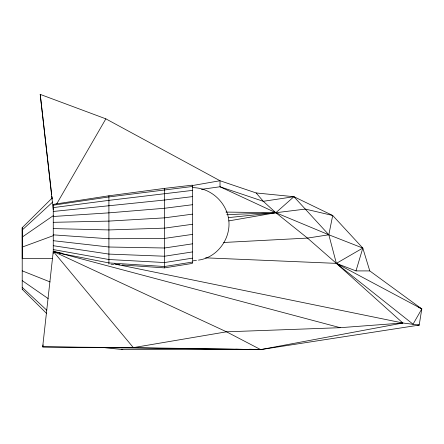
<?xml version="1.0" encoding="UTF-8"?>
<svg xmlns="http://www.w3.org/2000/svg" width="444" height="444" viewBox="0 0 444 444"><rect width="100%" height="100%" fill="white"/><g stroke="black" fill="none" stroke-linecap="round" stroke-linejoin="round"><path stroke-width="0.67" d="M54.629 251.16L53.263 251.398L42.674 346.892L260.661 349.606L419.192 325.097L421.8 308.935L369.78 270.918L355.994 270.907L336.374 263.37L205.544 257.836M43.212 344.883L42.674 346.892L133.35 347.63L260.661 349.606L402.836 322.999L419.192 325.097L417.854 324.897M355.994 270.907L362.809 248.079L332.695 215.479L293.928 196.703L256.155 192.962L220.013 180.736L105.855 118.842L40.221 94.394L53.263 209.857M418.748 307.304L421.8 308.935L413.042 324.187L336.374 263.37L307.492 238.089L275.846 212.726L263.281 201.304L256.155 192.962M56.721 203.868L105.855 118.842M22.211 289.338L22.211 227.705L52.292 197.885M22.211 230.009L52.753 201.987M369.78 270.918L362.809 248.079L328.826 234.782L293.928 196.703L275.846 212.726L228.738 220.912M22.211 237.09L53.263 215.679M362.809 248.079L336.374 263.37L328.826 234.782L332.695 215.479L305.35 209.091L275.846 212.726L228.299 217.632M22.211 247.086L53.263 235.675M192.108 185.609L220.013 180.736L220.013 186.769L275.846 212.726L328.826 234.782L307.492 238.089L223.671 242.48M192.38 262.071L164.552 266.522L108.908 262.926L59.368 253.185M121.961 264.979L164.552 267.876L192.38 263.403L192.38 185.159L164.552 188.389L108.908 195.787L53.263 204.373L53.263 253.474M192.38 258.158L164.552 262.548L108.908 259.512L53.263 249.561M192.38 251.942L164.552 256.232L108.908 254.09L53.263 245.715M293.928 196.703L263.281 201.304L220.013 186.769L201.487 189.338M192.38 243.839L164.552 248.002L108.908 247.014L53.263 240.698M53.263 205.2L108.908 196.947L192.38 186.491M192.38 234.404L164.552 238.417L108.908 238.778L53.263 234.859M192.38 224.281L164.552 228.133L108.908 229.937L53.263 228.588M192.38 214.158L164.552 217.849L108.908 221.101L53.263 222.322M53.263 207.614L108.908 200.361L192.38 190.404M193.057 260.828L196.442 260.384M198.474 260.117C215.717 257.886 228.96 241.458 229.015 224.281C229.137 204.673 211.988 187.523 192.38 187.646M192.38 204.723L164.552 208.264L108.908 212.859L53.263 216.483M192.38 196.62L164.552 200.033L53.263 211.466M54.645 251.326L53.263 251.398L133.35 347.63L226.523 331.812L340.187 327.689L402.836 322.999L336.374 263.37L421.8 308.935M226.767 214.663L275.846 212.726L225.924 212.082M22.211 258.43L52.57 258.369M102.153 347.408L122.81 349.606L260.661 349.606L226.523 331.812L53.263 251.398L54.645 251.459M235.697 349.212L260.661 349.606L249.6 349.212M110.967 264.23L113.714 264.419M115.779 264.557L119.902 264.84M54.512 251.992L53.263 251.398L61.405 253.069M114.352 263.914L402.836 322.999M53.263 251.398L340.187 327.689M121.473 349.25L122.81 349.606M22.211 270.846L50.094 281.934M22.211 280.614L48.18 298.59M22.211 287.368L46.753 310.19M22.211 289.272L46.398 313.259M40.693 96.415L40.221 94.394L51.687 194.855M22.211 227.705L22.211 258.563M51.848 196.231L52.159 198.984M164.552 188.389L164.552 267.876M108.908 195.787L108.908 264.091"/></g></svg>
